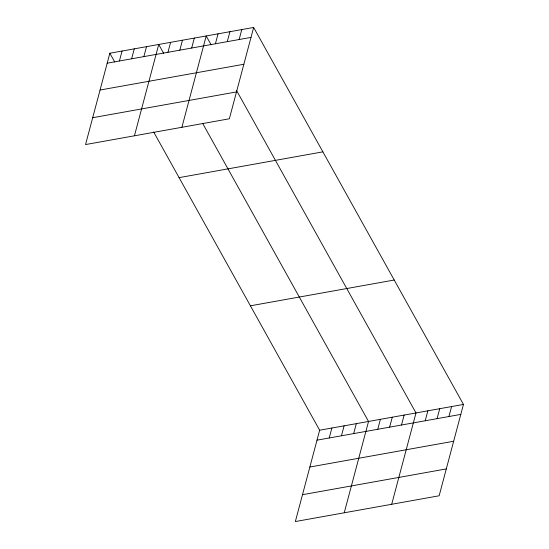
<?xml version="1.0" encoding="UTF-8"?>
<svg xmlns="http://www.w3.org/2000/svg" width="549" height="549" viewBox="0 0 549 549"><rect width="100%" height="100%" fill="white"/><g stroke="black" fill="none" stroke-linecap="round" stroke-linejoin="round"><path stroke-width="0.82" d="M109.848 53.226L85.541 144.565L229.352 118.783L253.652 27.45L109.848 53.226L114.762 62.064M119.421 60.987L122.07 51.036M131.643 58.798L134.292 48.847M143.865 56.609L146.514 46.651M134.436 135.802L158.736 44.462L163.657 53.294M167.953 52.292L170.602 42.335M179.818 50.165L182.467 40.207M191.683 48.038L194.332 38.08M181.891 127.293L206.198 35.959L211.111 44.792M215.414 43.783L218.063 33.832M227.279 41.655L229.921 31.705M239.138 39.528L241.786 29.577M153.679 131.993L319.648 430.217L295.348 521.55L439.152 495.774L463.459 404.435L253.652 27.45M329.228 437.978L331.871 428.021M341.451 435.782L344.099 425.832M353.673 433.593L356.322 423.643M344.244 512.787L368.544 421.454L202.574 123.23M377.76 429.277L380.409 419.326M389.625 427.149L392.274 417.199M401.491 425.022L404.139 415.071M391.698 504.277L415.998 412.944L236.509 90.427M425.214 420.767L427.863 410.817M437.079 418.64L439.728 408.689M448.945 416.519L451.594 406.562M107.199 63.183L251.003 37.401M100.048 90.036L243.859 64.26M92.685 117.706L236.495 91.93M179.077 177.636L322.887 151.853M250.413 305.807L394.223 280.031M319.648 430.217L463.459 404.435M316.999 440.168L460.81 414.392M309.856 467.021L453.666 441.245M302.492 494.697L446.303 468.915"/></g></svg>
